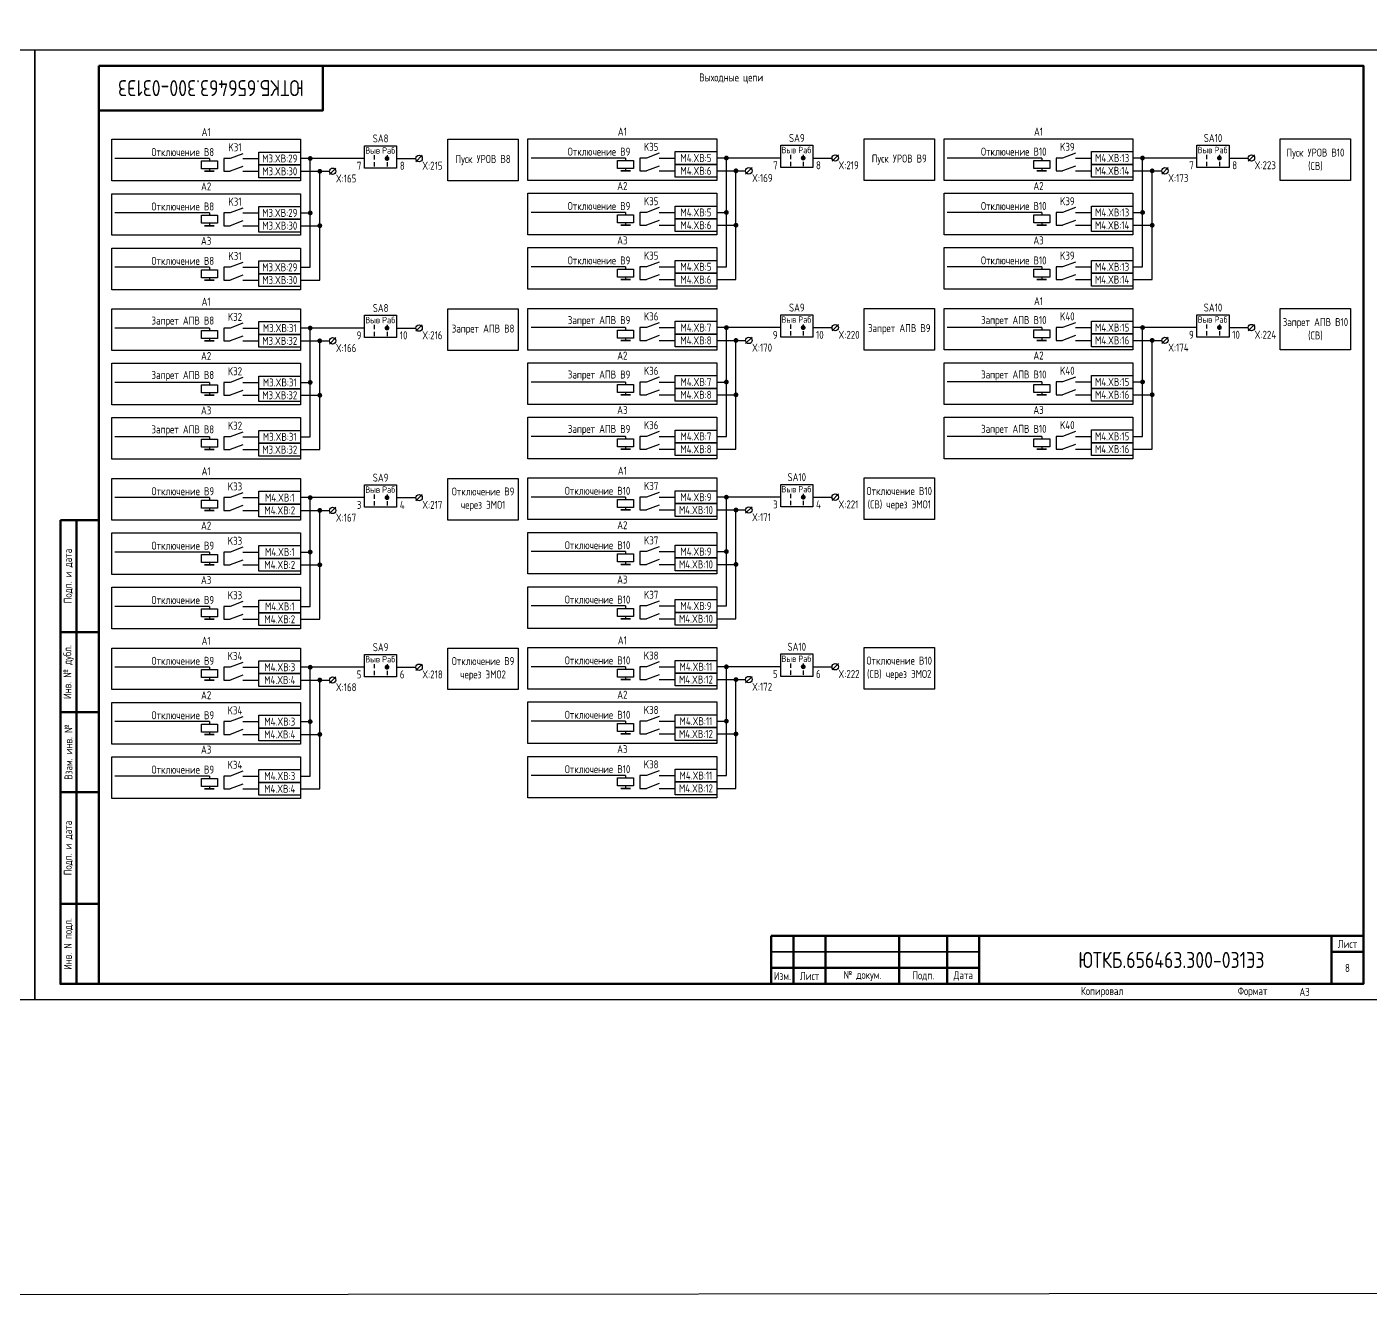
# Model space of a CAD drawing. Header units: millimetres. Extents: x -1043 to 5194, y -96 to 1568.
# Drawn here: x 2937.5 to 3357.1, y -96 to 304.1 of the extents above; entities that cross this region are included whole.
import ezdxf

# ---------------------------------------------------------------- set-up
doc = ezdxf.new("R2010")
doc.units = ezdxf.units.MM
doc.styles.add('Gost_type_A', font='GOST_A.TTF')

# ---------------------------------------------------------------- blocks, each defined once
blk = doc.blocks.new('Формат_А3')
blk.add_lwpolyline([(-420, 297), (0, 297), (0, 0), (-420, 0)], close=True)
at = {"lineweight": 50}
blk.add_lwpolyline([(-400, 292), (-5, 292), (-5, 5), (-400, 5)], close=True, dxfattribs=at)
blk = doc.blocks.new('Штамп угловой верхний')
at = {"lineweight": 50}
blk.add_lwpolyline([(0, 0), (70, 0), (70, -14), (0, -14)], close=True, dxfattribs=at)
blk = doc.blocks.new('Штамп левый нижний')
at = {"lineweight": 50}
for points in [[(-12, 145), (-7, 145), (-7, 110), (-12, 110)], [(-7, 145), (0, 145), (0, 110), (-7, 110)], [(-12, 110), (-7, 110), (-7, 85), (-12, 85)], [(-7, 110), (0, 110), (0, 85), (-7, 85)], [(-12, 85), (-7, 85), (-7, 60), (-12, 60)], [(-7, 85), (0, 85), (0, 60), (-7, 60)], [(-12, 60), (-7, 60), (-7, 25), (-12, 25)], [(-7, 60), (0, 60), (0, 25), (-7, 25)], [(-12, 25), (-7, 25), (-7, 0), (-12, 0)], [(-7, 25), (0, 25), (0, 0), (-7, 0)]]:
    blk.add_lwpolyline(points, close=True, dxfattribs=at)
at = {"char_height": 2.5, "attachment_point": 5, "rotation": 90, "style": 'Gost_type_A'}
for s, insert, width in [('Подп. и дата', (-9.5, 127.5), 35), ('Инв. № дубл.', (-9.5, 97.5), 25), ('Взам. инв. №', (-9.5, 72.5), 25), ('Подп. и дата', (-9.5, 42.5), 35), ('Инв. N подл.', (-9.5, 12.5), 25)]:
    blk.add_mtext(s, dxfattribs=dict(at, insert=insert, width=width))
blk = doc.blocks.new('Штамп малый нижний')
at = {"lineweight": 50}
for points in [[(-185, 15), (-178, 15), (-178, 5), (-185, 5)], [(-178, 15), (-168, 15), (-168, 5), (-178, 5)], [(-168, 15), (-145, 15), (-145, 5), (-168, 5)], [(-145, 15), (-130, 15), (-130, 5), (-145, 5)], [(-130, 15), (-120, 15), (-120, 5), (-130, 5)], [(-120, 15), (-10, 15), (-10, 0), (-120, 0)], [(-10, 15), (0, 15), (0, 10), (-10, 10)], [(-10, 10), (0, 10), (0, 0), (-10, 0)], [(-185, 5), (-178, 5), (-178, 0), (-185, 0)], [(-178, 5), (-168, 5), (-168, 0), (-178, 0)], [(-168, 5), (-145, 5), (-145, 0), (-168, 0)], [(-145, 5), (-130, 5), (-130, 0), (-145, 0)], [(-130, 5), (-120, 5), (-120, 0), (-130, 0)]]:
    blk.add_lwpolyline(points, close=True, dxfattribs=at)
for points in [[(-185, 15), (-178, 15), (-178, 10), (-185, 10)], [(-178, 15), (-168, 15), (-168, 10), (-178, 10)], [(-168, 15), (-145, 15), (-145, 10), (-168, 10)], [(-145, 15), (-130, 15), (-130, 10), (-145, 10)], [(-130, 15), (-120, 15), (-120, 10), (-130, 10)], [(-185, 10), (-178, 10), (-178, 5), (-185, 5)], [(-178, 10), (-168, 10), (-168, 5), (-178, 5)], [(-168, 10), (-145, 10), (-145, 5), (-168, 5)], [(-145, 10), (-130, 10), (-130, 5), (-145, 5)], [(-130, 10), (-120, 10), (-120, 5), (-130, 5)]]:
    blk.add_lwpolyline(points, close=True)
at = {"char_height": 2.5, "style": 'Gost_type_A'}
for s, insert, width, attachment_point in [('Лист', (-5, 12.5), 10, 5), ('Изм.', (-181.5, 2.5), 7, 5), ('Лист', (-173, 2.5), 10, 5), ('№ докум.', (-156.5, 2.5), 23, 5), ('Подп.', (-137.5, 2.5), 15, 5), ('Дата', (-125, 2.5), 10, 5), ('Копировал', (-75, -2.53), 13.1202, 6), ('Формат', (-30, -2.53), 13.1202, 6)]:
    blk.add_mtext(s, dxfattribs=dict(at, insert=insert, width=width, attachment_point=attachment_point))
blk = doc.blocks.new('POINT')
at = {"const_width": 0.75}
blk.add_lwpolyline([(-0.375, 0, 1), (0.375, 0, 1)], format="xyb", close=True, dxfattribs=at)
blk = doc.blocks.new('Переключатель_положение')
for p, q in [((2, 1), (2, -0.34)), ((2, -1.14), (2, -2.49))]:
    blk.add_line(p, q)

msp = doc.modelspace()

# ---------------------------------------------------------------- linework, layer by layer
at = {"ltscale": 4.32}
for p, q in [((3005, 264.5), (3001, 263)), ((3135, 264.64), (3131, 263.14)), ((3265, 264.64), (3261, 263.14)), ((3005, 260.5), (3001, 259)), ((3135, 260.64), (3131, 259.14)), ((3265, 260.64), (3261, 259.14)), ((3135, 247.64), (3131, 246.14)), ((3265, 247.64), (3261, 246.14)), ((3005, 247.5), (3001, 246)), ((3005, 243.5), (3001, 242)), ((3135, 243.64), (3131, 242.14)), ((3265, 243.64), (3261, 242.14)), ((3005, 230.5), (3001, 229)), ((3135, 230.64), (3131, 229.14)), ((3135, 226.64), (3131, 225.14)), ((3265, 230.64), (3261, 229.14)), ((3265, 226.64), (3261, 225.14)), ((3005, 226.5), (3001, 225)), ((3005, 211.5), (3001, 210)), ((3135, 211.64), (3131, 210.14)), ((3265, 211.66), (3261, 210.16)), ((3005, 207.5), (3001, 206)), ((3135, 207.64), (3131, 206.14)), ((3265, 207.66), (3261, 206.16)), ((3005, 194.5), (3001, 193)), ((3135, 194.64), (3131, 193.14)), ((3265, 194.66), (3261, 193.16)), ((3005, 190.5), (3001, 189)), ((3135, 190.64), (3131, 189.14)), ((3265, 190.66), (3261, 189.16)), ((3005, 177.5), (3001, 176)), ((3135, 177.64), (3131, 176.14)), ((3265, 177.66), (3261, 176.16)), ((3005, 173.5), (3001, 172)), ((3135, 173.64), (3131, 172.14)), ((3265, 173.66), (3261, 172.16)), ((3005, 158.5), (3001, 157)), ((3135, 158.64), (3131, 157.14)), ((3005, 154.5), (3001, 153)), ((3135, 154.64), (3131, 153.14)), ((3005, 141.5), (3001, 140)), ((3135, 141.64), (3131, 140.14)), ((3005, 137.5), (3001, 136)), ((3135, 137.64), (3131, 136.14)), ((3005, 124.5), (3001, 123)), ((3135, 124.64), (3131, 123.14)), ((3005, 120.5), (3001, 119)), ((3135, 120.64), (3131, 119.14)), ((3005, 105.5), (3001, 104)), ((3135, 105.64), (3131, 104.14)), ((3005, 101.5), (3001, 100)), ((3135, 101.64), (3131, 100.14)), ((3005, 88.5), (3001, 87)), ((3135, 88.64), (3131, 87.14)), ((3005, 84.5), (3001, 83)), ((3135, 84.64), (3131, 83.14)), ((3005, 71.5), (3001, 70)), ((3135, 71.64), (3131, 70.14)), ((3005, 67.5), (3001, 66)), ((3135, 67.64), (3131, 66.14))]:
    msp.add_line(p, q, dxfattribs=at)
for p, q in [((2994.5, 263), (2965, 263)), ((2994.5, 263), (2994.5, 262.25)), ((3043, 263), (3023, 263)), ((3026, 229), (3026, 263)), ((3061.01, 264), (3059.01, 262)), ((3124.5, 263.14), (3095, 263.14)), ((3124.5, 263.14), (3124.5, 262.39)), ((3173, 263.14), (3153, 263.14)), ((3156, 229.14), (3156, 263.14)), ((3191.01, 264.14), (3189.01, 262.14)), ((3254.5, 263.14), (3225, 263.14)), ((3254.5, 263.14), (3254.5, 262.39)), ((3303, 263.14), (3283, 263.14)), ((3286, 229.14), (3286, 263.14)), ((3321, 264.14), (3319, 262.14)), ((2994.5, 259.75), (2994.5, 259)), ((3023, 259), (3032, 259)), ((3029, 225), (3029, 259)), ((3034.01, 260), (3032.01, 258)), ((3124.5, 259.89), (3124.5, 259.14)), ((3153, 259.14), (3162, 259.14)), ((3159, 225.14), (3159, 259.14)), ((3164.01, 260.14), (3162.01, 258.14)), ((3254.5, 259.89), (3254.5, 259.14)), ((3283, 259.14), (3292, 259.14)), ((3289, 225.14), (3289, 259.14)), ((3294, 260.14), (3292, 258.14)), ((2994.5, 246), (2965, 246)), ((2994.5, 246), (2994.5, 245.25)), ((3023, 246), (3026, 246)), ((3124.5, 246.14), (3095, 246.14)), ((3124.5, 246.14), (3124.5, 245.39)), ((3153, 246.14), (3156, 246.14)), ((3254.5, 246.14), (3225, 246.14)), ((3254.5, 246.14), (3254.5, 245.39)), ((3283, 246.14), (3286, 246.14)), ((2994.5, 242.75), (2994.5, 242)), ((3023, 242), (3029, 242)), ((3124.5, 242.89), (3124.5, 242.14)), ((3153, 242.14), (3159, 242.14)), ((3254.5, 242.89), (3254.5, 242.14)), ((3283, 242.14), (3289, 242.14)), ((2994.5, 229), (2965, 229)), ((2994.5, 229), (2994.5, 228.25)), ((3023, 229), (3026, 229)), ((3124.5, 229.14), (3095, 229.14)), ((3124.5, 229.14), (3124.5, 228.39)), ((3153, 229.14), (3156, 229.14)), ((3254.5, 229.14), (3225, 229.14)), ((3254.5, 229.14), (3254.5, 228.39)), ((3283, 229.14), (3286, 229.14)), ((2994.5, 225.75), (2994.5, 225)), ((3023, 225), (3029, 225)), ((3124.5, 225.89), (3124.5, 225.14)), ((3153, 225.14), (3159, 225.14)), ((3254.5, 225.89), (3254.5, 225.14)), ((3283, 225.14), (3289, 225.14)), ((2994.5, 210), (2965, 210)), ((2994.5, 210), (2994.5, 209.25)), ((3043, 210), (3023, 210)), ((3026, 176), (3026, 210)), ((3061.01, 211), (3059.01, 209)), ((3124.5, 210.14), (3095, 210.14)), ((3124.5, 210.14), (3124.5, 209.39)), ((3173, 210.14), (3153, 210.14)), ((3156, 176.14), (3156, 210.14)), ((3191.01, 211.14), (3189.01, 209.14)), ((3254.5, 210.16), (3225, 210.16)), ((3254.5, 210.16), (3254.5, 209.41)), ((3303, 210.16), (3283, 210.16)), ((3286, 176.16), (3286, 210.16)), ((3321, 211.16), (3319, 209.16)), ((2994.5, 206.75), (2994.5, 206)), ((3023, 206), (3032, 206)), ((3029, 172), (3029, 206)), ((3034.01, 207), (3032.01, 205)), ((3124.5, 206.89), (3124.5, 206.14)), ((3153, 206.14), (3162, 206.14)), ((3159, 172.14), (3159, 206.14)), ((3164.01, 207.14), (3162.01, 205.14)), ((3254.5, 206.91), (3254.5, 206.16)), ((3283, 206.16), (3292, 206.16)), ((3289, 172.16), (3289, 206.16)), ((3294, 207.16), (3292, 205.16)), ((3124.5, 193.14), (3095, 193.14)), ((3124.5, 193.14), (3124.5, 192.39)), ((3153, 193.14), (3156, 193.14)), ((3254.5, 193.16), (3225, 193.16)), ((3254.5, 193.16), (3254.5, 192.41)), ((3283, 193.16), (3286, 193.16)), ((2994.5, 193), (2965, 193)), ((2994.5, 193), (2994.5, 192.25)), ((2994.5, 189.75), (2994.5, 189)), ((3023, 193), (3026, 193)), ((3023, 189), (3029, 189)), ((3124.5, 189.89), (3124.5, 189.14)), ((3153, 189.14), (3159, 189.14)), ((3254.5, 189.91), (3254.5, 189.16)), ((3283, 189.16), (3289, 189.16)), ((2994.5, 176), (2965, 176)), ((2994.5, 176), (2994.5, 175.25)), ((2994.5, 172.75), (2994.5, 172)), ((3023, 176), (3026, 176)), ((3124.5, 176.14), (3095, 176.14)), ((3124.5, 176.14), (3124.5, 175.39)), ((3124.5, 172.89), (3124.5, 172.14)), ((3153, 176.14), (3156, 176.14)), ((3153, 172.14), (3159, 172.14)), ((3254.5, 176.16), (3225, 176.16)), ((3254.5, 176.16), (3254.5, 175.41)), ((3254.5, 172.91), (3254.5, 172.16)), ((3283, 176.16), (3286, 176.16)), ((3283, 172.16), (3289, 172.16)), ((3023, 172), (3029, 172)), ((2994.5, 157), (2965, 157)), ((2994.5, 157), (2994.5, 156.25)), ((3043, 157), (3023, 157)), ((3026, 123), (3026, 157)), ((3061.01, 158), (3059.01, 156)), ((3124.5, 157.14), (3095, 157.14)), ((3124.5, 157.14), (3124.5, 156.39)), ((3173, 157.14), (3153, 157.14)), ((3156, 123.14), (3156, 157.14)), ((3191.01, 158.14), (3189.01, 156.14)), ((2994.5, 153.75), (2994.5, 153)), ((3023, 153), (3032, 153)), ((3029, 119), (3029, 153)), ((3034.01, 154), (3032.01, 152)), ((3124.5, 153.89), (3124.5, 153.14)), ((3153, 153.14), (3162, 153.14)), ((3159, 119.14), (3159, 153.14)), ((3164.01, 154.14), (3162.01, 152.14)), ((2994.5, 140), (2965, 140)), ((2994.5, 140), (2994.5, 139.25)), ((3023, 140), (3026, 140)), ((3124.5, 140.14), (3095, 140.14)), ((3124.5, 140.14), (3124.5, 139.39)), ((3153, 140.14), (3156, 140.14)), ((2994.5, 136.75), (2994.5, 136)), ((3023, 136), (3029, 136)), ((3124.5, 136.89), (3124.5, 136.14)), ((3153, 136.14), (3159, 136.14)), ((2994.5, 123), (2965, 123)), ((2994.5, 123), (2994.5, 122.25)), ((3023, 123), (3026, 123)), ((3124.5, 123.14), (3095, 123.14)), ((3124.5, 123.14), (3124.5, 122.39)), ((3153, 123.14), (3156, 123.14)), ((2994.5, 119.75), (2994.5, 119)), ((3023, 119), (3029, 119)), ((3124.5, 119.89), (3124.5, 119.14)), ((3153, 119.14), (3159, 119.14)), ((3061.01, 105), (3059.01, 103)), ((3191.01, 105.14), (3189.01, 103.14)), ((2994.5, 104), (2965, 104)), ((2994.5, 104), (2994.5, 103.25)), ((2994.5, 100.75), (2994.5, 100)), ((3043, 104), (3023, 104)), ((3026, 70), (3026, 104)), ((3034.01, 101), (3032.01, 99)), ((3124.5, 104.14), (3095, 104.14)), ((3124.5, 104.14), (3124.5, 103.39)), ((3124.5, 100.89), (3124.5, 100.14)), ((3173, 104.14), (3153, 104.14)), ((3156, 70.14), (3156, 104.14)), ((3164.01, 101.14), (3162.01, 99.14)), ((3023, 100), (3032, 100)), ((3029, 66), (3029, 100)), ((3153, 100.14), (3162, 100.14)), ((3159, 66.14), (3159, 100.14)), ((2994.5, 87), (2965, 87)), ((2994.5, 87), (2994.5, 86.25)), ((3023, 87), (3026, 87)), ((3124.5, 87.14), (3095, 87.14)), ((3124.5, 87.14), (3124.5, 86.39)), ((3153, 87.14), (3156, 87.14)), ((2994.5, 83.75), (2994.5, 83)), ((3023, 83), (3029, 83)), ((3124.5, 83.89), (3124.5, 83.14)), ((3153, 83.14), (3159, 83.14)), ((2994.5, 70), (2965, 70)), ((2994.5, 70), (2994.5, 69.25)), ((3023, 70), (3026, 70)), ((3124.5, 70.14), (3095, 70.14)), ((3124.5, 70.14), (3124.5, 69.39)), ((3153, 70.14), (3156, 70.14)), ((2994.5, 66.75), (2994.5, 66)), ((3023, 66), (3029, 66)), ((3124.5, 66.89), (3124.5, 66.14)), ((3153, 66.14), (3159, 66.14))]:
    msp.add_line(p, q)
at = {"ltscale": 1.08}
for p, q in [((3001, 263), (2999, 263)), ((2999, 263), (2999, 259)), ((3005, 263), (3010, 263)), ((3131, 263.14), (3129, 263.14)), ((3129, 263.14), (3129, 259.14)), ((3135, 263.14), (3140, 263.14)), ((3261, 263.14), (3259, 263.14)), ((3259, 263.14), (3259, 259.14)), ((3265, 263.14), (3270, 263.14)), ((2999, 259), (3001, 259)), ((3005, 259), (3010, 259)), ((3129, 259.14), (3131, 259.14)), ((3135, 259.14), (3140, 259.14)), ((3259, 259.14), (3261, 259.14)), ((3265, 259.14), (3270, 259.14)), ((3001, 246), (2999, 246)), ((2999, 246), (2999, 242)), ((3005, 246), (3010, 246)), ((3131, 246.14), (3129, 246.14)), ((3129, 246.14), (3129, 242.14)), ((3135, 246.14), (3140, 246.14)), ((3261, 246.14), (3259, 246.14)), ((3259, 246.14), (3259, 242.14)), ((3265, 246.14), (3270, 246.14)), ((2999, 242), (3001, 242)), ((3005, 242), (3010, 242)), ((3129, 242.14), (3131, 242.14)), ((3135, 242.14), (3140, 242.14)), ((3259, 242.14), (3261, 242.14)), ((3265, 242.14), (3270, 242.14)), ((3001, 229), (2999, 229)), ((2999, 229), (2999, 225)), ((3005, 229), (3010, 229)), ((3131, 229.14), (3129, 229.14)), ((3129, 229.14), (3129, 225.14)), ((3135, 229.14), (3140, 229.14)), ((3261, 229.14), (3259, 229.14)), ((3259, 229.14), (3259, 225.14)), ((3265, 229.14), (3270, 229.14)), ((2999, 225), (3001, 225)), ((3005, 225), (3010, 225)), ((3129, 225.14), (3131, 225.14)), ((3135, 225.14), (3140, 225.14)), ((3259, 225.14), (3261, 225.14)), ((3265, 225.14), (3270, 225.14)), ((3001, 210), (2999, 210)), ((2999, 210), (2999, 206)), ((3005, 210), (3010, 210)), ((3131, 210.14), (3129, 210.14)), ((3129, 210.14), (3129, 206.14)), ((3135, 210.14), (3140, 210.14)), ((3261, 210.16), (3259, 210.16)), ((3259, 210.16), (3259, 206.16)), ((3265, 210.16), (3270, 210.16)), ((2999, 206), (3001, 206)), ((3005, 206), (3010, 206)), ((3129, 206.14), (3131, 206.14)), ((3135, 206.14), (3140, 206.14)), ((3259, 206.16), (3261, 206.16)), ((3265, 206.16), (3270, 206.16)), ((3131, 193.14), (3129, 193.14)), ((3129, 193.14), (3129, 189.14)), ((3135, 193.14), (3140, 193.14)), ((3261, 193.16), (3259, 193.16)), ((3259, 193.16), (3259, 189.16)), ((3265, 193.16), (3270, 193.16)), ((3001, 193), (2999, 193)), ((2999, 193), (2999, 189)), ((2999, 189), (3001, 189)), ((3005, 193), (3010, 193)), ((3005, 189), (3010, 189)), ((3129, 189.14), (3131, 189.14)), ((3135, 189.14), (3140, 189.14)), ((3259, 189.16), (3261, 189.16)), ((3265, 189.16), (3270, 189.16)), ((3001, 176), (2999, 176)), ((2999, 176), (2999, 172)), ((3005, 176), (3010, 176)), ((3131, 176.14), (3129, 176.14)), ((3129, 176.14), (3129, 172.14)), ((3129, 172.14), (3131, 172.14)), ((3135, 176.14), (3140, 176.14)), ((3135, 172.14), (3140, 172.14)), ((3261, 176.16), (3259, 176.16)), ((3259, 176.16), (3259, 172.16)), ((3259, 172.16), (3261, 172.16)), ((3265, 176.16), (3270, 176.16)), ((3265, 172.16), (3270, 172.16)), ((2999, 172), (3001, 172)), ((3005, 172), (3010, 172)), ((3001, 157), (2999, 157)), ((2999, 157), (2999, 153)), ((3005, 157), (3010, 157)), ((3131, 157.14), (3129, 157.14)), ((3129, 157.14), (3129, 153.14)), ((3135, 157.14), (3140, 157.14)), ((2999, 153), (3001, 153)), ((3005, 153), (3010, 153)), ((3129, 153.14), (3131, 153.14)), ((3135, 153.14), (3140, 153.14)), ((3001, 140), (2999, 140)), ((2999, 140), (2999, 136)), ((3005, 140), (3010, 140)), ((3131, 140.14), (3129, 140.14)), ((3129, 140.14), (3129, 136.14)), ((3135, 140.14), (3140, 140.14)), ((2999, 136), (3001, 136)), ((3005, 136), (3010, 136)), ((3129, 136.14), (3131, 136.14)), ((3135, 136.14), (3140, 136.14)), ((3001, 123), (2999, 123)), ((2999, 123), (2999, 119)), ((3005, 123), (3010, 123)), ((3131, 123.14), (3129, 123.14)), ((3129, 123.14), (3129, 119.14)), ((3135, 123.14), (3140, 123.14)), ((2999, 119), (3001, 119)), ((3005, 119), (3010, 119)), ((3129, 119.14), (3131, 119.14)), ((3135, 119.14), (3140, 119.14)), ((3001, 104), (2999, 104)), ((2999, 104), (2999, 100)), ((3005, 104), (3010, 104)), ((3131, 104.14), (3129, 104.14)), ((3129, 104.14), (3129, 100.14)), ((3135, 104.14), (3140, 104.14)), ((2999, 100), (3001, 100)), ((3005, 100), (3010, 100)), ((3129, 100.14), (3131, 100.14)), ((3135, 100.14), (3140, 100.14)), ((3001, 87), (2999, 87)), ((2999, 87), (2999, 83)), ((3005, 87), (3010, 87)), ((3131, 87.14), (3129, 87.14)), ((3129, 87.14), (3129, 83.14)), ((3135, 87.14), (3140, 87.14)), ((2999, 83), (3001, 83)), ((3005, 83), (3010, 83)), ((3129, 83.14), (3131, 83.14)), ((3135, 83.14), (3140, 83.14)), ((3001, 70), (2999, 70)), ((2999, 70), (2999, 66)), ((3005, 70), (3010, 70)), ((3131, 70.14), (3129, 70.14)), ((3129, 70.14), (3129, 66.14)), ((3135, 70.14), (3140, 70.14)), ((2999, 66), (3001, 66)), ((3005, 66), (3010, 66)), ((3129, 66.14), (3131, 66.14)), ((3135, 66.14), (3140, 66.14))]:
    msp.add_line(p, q, dxfattribs=at)
at = {"ltscale": 4}
for p, q in [((3053, 263), (3059.01, 263)), ((3183, 263.14), (3189.01, 263.14)), ((3313, 263.14), (3319, 263.14)), ((3053, 210), (3059.01, 210)), ((3183, 210.14), (3189.01, 210.14)), ((3313, 210.16), (3319, 210.16)), ((3053, 157), (3059.01, 157)), ((3183, 157.14), (3189.01, 157.14)), ((3053, 104), (3059.01, 104)), ((3183, 104.14), (3189.01, 104.14))]:
    msp.add_line(p, q, dxfattribs=at)
for points in [[(-1042.57, 612), (5193.89, 618), (5193.89, -90), (-1042.57, -96)], [(2964, 269), (3023, 269), (3023, 256), (2964, 256)], [(3069, 269), (3091, 269), (3091, 256), (3069, 256)], [(3094, 269.14), (3153, 269.14), (3153, 256.14), (3094, 256.14)], [(3199, 269.14), (3221, 269.14), (3221, 256.14), (3199, 256.14)], [(3224, 269.14), (3283, 269.14), (3283, 256.14), (3224, 256.14)], [(3329, 269.14), (3351, 269.14), (3351, 256.14), (3329, 256.14)], [(3010, 265), (3023, 265), (3023, 261), (3010, 261)], [(3043, 267), (3053, 267), (3053, 260), (3043, 260)], [(3140, 265.14), (3153, 265.14), (3153, 261.14), (3140, 261.14)], [(3173, 267.14), (3183, 267.14), (3183, 260.14), (3173, 260.14)], [(3270, 265.14), (3283, 265.14), (3283, 261.14), (3270, 261.14)], [(3303, 267.14), (3313, 267.14), (3313, 260.14), (3303, 260.14)], [(2997, 262.25), (2997, 259.75), (2992, 259.75), (2992, 262.25)], [(3010, 261), (3023, 261), (3023, 257), (3010, 257)], [(3127, 262.39), (3127, 259.89), (3122, 259.89), (3122, 262.39)], [(3140, 261.14), (3153, 261.14), (3153, 257.14), (3140, 257.14)], [(3257, 262.39), (3257, 259.89), (3252, 259.89), (3252, 262.39)], [(3270, 261.14), (3283, 261.14), (3283, 257.14), (3270, 257.14)], [(2996, 259), (2993, 259)], [(3126, 259.14), (3123, 259.14)], [(3256, 259.14), (3253, 259.14)], [(2964, 252), (3023, 252), (3023, 239), (2964, 239)], [(3094, 252.14), (3153, 252.14), (3153, 239.14), (3094, 239.14)], [(3224, 252.14), (3283, 252.14), (3283, 239.14), (3224, 239.14)], [(3010, 248), (3023, 248), (3023, 244), (3010, 244)], [(3140, 248.14), (3153, 248.14), (3153, 244.14), (3140, 244.14)], [(3270, 248.14), (3283, 248.14), (3283, 244.14), (3270, 244.14)], [(2997, 245.25), (2997, 242.75), (2992, 242.75), (2992, 245.25)], [(3010, 244), (3023, 244), (3023, 240), (3010, 240)], [(3127, 245.39), (3127, 242.89), (3122, 242.89), (3122, 245.39)], [(3140, 244.14), (3153, 244.14), (3153, 240.14), (3140, 240.14)], [(3257, 245.39), (3257, 242.89), (3252, 242.89), (3252, 245.39)], [(3270, 244.14), (3283, 244.14), (3283, 240.14), (3270, 240.14)], [(2996, 242), (2993, 242)], [(3126, 242.14), (3123, 242.14)], [(3256, 242.14), (3253, 242.14)], [(2964, 235), (3023, 235), (3023, 222), (2964, 222)], [(3094, 235.14), (3153, 235.14), (3153, 222.14), (3094, 222.14)], [(3224, 235.14), (3283, 235.14), (3283, 222.14), (3224, 222.14)], [(3010, 231), (3023, 231), (3023, 227), (3010, 227)], [(3140, 231.14), (3153, 231.14), (3153, 227.14), (3140, 227.14)], [(3270, 231.14), (3283, 231.14), (3283, 227.14), (3270, 227.14)], [(2997, 228.25), (2997, 225.75), (2992, 225.75), (2992, 228.25)], [(3010, 227), (3023, 227), (3023, 223), (3010, 223)], [(3127, 228.39), (3127, 225.89), (3122, 225.89), (3122, 228.39)], [(3140, 227.14), (3153, 227.14), (3153, 223.14), (3140, 223.14)], [(3257, 228.39), (3257, 225.89), (3252, 225.89), (3252, 228.39)], [(3270, 227.14), (3283, 227.14), (3283, 223.14), (3270, 223.14)], [(2996, 225), (2993, 225)], [(3126, 225.14), (3123, 225.14)], [(3256, 225.14), (3253, 225.14)], [(2964, 216), (3023, 216), (3023, 203), (2964, 203)], [(3043, 214), (3053, 214), (3053, 207), (3043, 207)], [(3069, 216), (3091, 216), (3091, 203), (3069, 203)], [(3094, 216.14), (3153, 216.14), (3153, 203.14), (3094, 203.14)], [(3173, 214.14), (3183, 214.14), (3183, 207.14), (3173, 207.14)], [(3199, 216.14), (3221, 216.14), (3221, 203.14), (3199, 203.14)], [(3224, 216.16), (3283, 216.16), (3283, 203.16), (3224, 203.16)], [(3303, 214.16), (3313, 214.16), (3313, 207.16), (3303, 207.16)], [(3329, 216.16), (3351, 216.16), (3351, 203.16), (3329, 203.16)], [(3010, 212), (3023, 212), (3023, 208), (3010, 208)], [(3140, 212.14), (3153, 212.14), (3153, 208.14), (3140, 208.14)], [(3270, 212.16), (3283, 212.16), (3283, 208.16), (3270, 208.16)], [(2997, 209.25), (2997, 206.75), (2992, 206.75), (2992, 209.25)], [(2996, 206), (2993, 206)], [(3010, 208), (3023, 208), (3023, 204), (3010, 204)], [(3127, 209.39), (3127, 206.89), (3122, 206.89), (3122, 209.39)], [(3126, 206.14), (3123, 206.14)], [(3140, 208.14), (3153, 208.14), (3153, 204.14), (3140, 204.14)], [(3257, 209.41), (3257, 206.91), (3252, 206.91), (3252, 209.41)], [(3256, 206.16), (3253, 206.16)], [(3270, 208.16), (3283, 208.16), (3283, 204.16), (3270, 204.16)], [(2964, 199), (3023, 199), (3023, 186), (2964, 186)], [(3094, 199.14), (3153, 199.14), (3153, 186.14), (3094, 186.14)], [(3224, 199.16), (3283, 199.16), (3283, 186.16), (3224, 186.16)], [(3010, 195), (3023, 195), (3023, 191), (3010, 191)], [(3140, 195.14), (3153, 195.14), (3153, 191.14), (3140, 191.14)], [(3270, 195.16), (3283, 195.16), (3283, 191.16), (3270, 191.16)], [(2997, 192.25), (2997, 189.75), (2992, 189.75), (2992, 192.25)], [(2996, 189), (2993, 189)], [(3010, 191), (3023, 191), (3023, 187), (3010, 187)], [(3127, 192.39), (3127, 189.89), (3122, 189.89), (3122, 192.39)], [(3126, 189.14), (3123, 189.14)], [(3140, 191.14), (3153, 191.14), (3153, 187.14), (3140, 187.14)], [(3257, 192.41), (3257, 189.91), (3252, 189.91), (3252, 192.41)], [(3256, 189.16), (3253, 189.16)], [(3270, 191.16), (3283, 191.16), (3283, 187.16), (3270, 187.16)], [(2964, 182), (3023, 182), (3023, 169), (2964, 169)], [(3094, 182.14), (3153, 182.14), (3153, 169.14), (3094, 169.14)], [(3224, 182.16), (3283, 182.16), (3283, 169.16), (3224, 169.16)], [(3010, 178), (3023, 178), (3023, 174), (3010, 174)], [(3140, 178.14), (3153, 178.14), (3153, 174.14), (3140, 174.14)], [(3270, 178.16), (3283, 178.16), (3283, 174.16), (3270, 174.16)], [(2997, 175.25), (2997, 172.75), (2992, 172.75), (2992, 175.25)], [(3010, 174), (3023, 174), (3023, 170), (3010, 170)], [(3127, 175.39), (3127, 172.89), (3122, 172.89), (3122, 175.39)], [(3126, 172.14), (3123, 172.14)], [(3140, 174.14), (3153, 174.14), (3153, 170.14), (3140, 170.14)], [(3257, 175.41), (3257, 172.91), (3252, 172.91), (3252, 175.41)], [(3256, 172.16), (3253, 172.16)], [(3270, 174.16), (3283, 174.16), (3283, 170.16), (3270, 170.16)], [(2996, 172), (2993, 172)], [(2964, 163), (3023, 163), (3023, 150), (2964, 150)], [(3043, 161), (3053, 161), (3053, 154), (3043, 154)], [(3069, 163), (3091, 163), (3091, 150), (3069, 150)], [(3094, 163.14), (3153, 163.14), (3153, 150.14), (3094, 150.14)], [(3173, 161.14), (3183, 161.14), (3183, 154.14), (3173, 154.14)], [(3199, 163.14), (3221, 163.14), (3221, 150.14), (3199, 150.14)], [(2997, 156.25), (2997, 153.75), (2992, 153.75), (2992, 156.25)], [(3010, 159), (3023, 159), (3023, 155), (3010, 155)], [(3127, 156.39), (3127, 153.89), (3122, 153.89), (3122, 156.39)], [(3140, 159.14), (3153, 159.14), (3153, 155.14), (3140, 155.14)], [(2996, 153), (2993, 153)], [(3010, 155), (3023, 155), (3023, 151), (3010, 151)], [(3126, 153.14), (3123, 153.14)], [(3140, 155.14), (3153, 155.14), (3153, 151.14), (3140, 151.14)], [(2964, 146), (3023, 146), (3023, 133), (2964, 133)], [(3094, 146.14), (3153, 146.14), (3153, 133.14), (3094, 133.14)], [(2997, 139.25), (2997, 136.75), (2992, 136.75), (2992, 139.25)], [(3010, 142), (3023, 142), (3023, 138), (3010, 138)], [(3127, 139.39), (3127, 136.89), (3122, 136.89), (3122, 139.39)], [(3140, 142.14), (3153, 142.14), (3153, 138.14), (3140, 138.14)], [(2996, 136), (2993, 136)], [(3010, 138), (3023, 138), (3023, 134), (3010, 134)], [(3126, 136.14), (3123, 136.14)], [(3140, 138.14), (3153, 138.14), (3153, 134.14), (3140, 134.14)], [(2964, 129), (3023, 129), (3023, 116), (2964, 116)], [(3094, 129.14), (3153, 129.14), (3153, 116.14), (3094, 116.14)], [(2997, 122.25), (2997, 119.75), (2992, 119.75), (2992, 122.25)], [(3010, 125), (3023, 125), (3023, 121), (3010, 121)], [(3127, 122.39), (3127, 119.89), (3122, 119.89), (3122, 122.39)], [(3140, 125.14), (3153, 125.14), (3153, 121.14), (3140, 121.14)], [(2996, 119), (2993, 119)], [(3010, 121), (3023, 121), (3023, 117), (3010, 117)], [(3126, 119.14), (3123, 119.14)], [(3140, 121.14), (3153, 121.14), (3153, 117.14), (3140, 117.14)], [(2964, 110), (3023, 110), (3023, 97), (2964, 97)], [(3069, 110), (3091, 110), (3091, 97), (3069, 97)], [(3094, 110.14), (3153, 110.14), (3153, 97.14), (3094, 97.14)], [(3199, 110.14), (3221, 110.14), (3221, 97.14), (3199, 97.14)], [(3010, 106), (3023, 106), (3023, 102), (3010, 102)], [(3043, 108), (3053, 108), (3053, 101), (3043, 101)], [(3140, 106.14), (3153, 106.14), (3153, 102.14), (3140, 102.14)], [(3173, 108.14), (3183, 108.14), (3183, 101.14), (3173, 101.14)], [(2997, 103.25), (2997, 100.75), (2992, 100.75), (2992, 103.25)], [(3010, 102), (3023, 102), (3023, 98), (3010, 98)], [(3127, 103.39), (3127, 100.89), (3122, 100.89), (3122, 103.39)], [(3140, 102.14), (3153, 102.14), (3153, 98.14), (3140, 98.14)], [(2996, 100), (2993, 100)], [(3126, 100.14), (3123, 100.14)], [(2964, 93), (3023, 93), (3023, 80), (2964, 80)], [(3094, 93.14), (3153, 93.14), (3153, 80.14), (3094, 80.14)], [(3010, 89), (3023, 89), (3023, 85), (3010, 85)], [(3140, 89.14), (3153, 89.14), (3153, 85.14), (3140, 85.14)], [(2997, 86.25), (2997, 83.75), (2992, 83.75), (2992, 86.25)], [(3010, 85), (3023, 85), (3023, 81), (3010, 81)], [(3127, 86.39), (3127, 83.89), (3122, 83.89), (3122, 86.39)], [(3140, 85.14), (3153, 85.14), (3153, 81.14), (3140, 81.14)], [(2996, 83), (2993, 83)], [(3126, 83.14), (3123, 83.14)], [(2964, 76), (3023, 76), (3023, 63), (2964, 63)], [(3094, 76.14), (3153, 76.14), (3153, 63.14), (3094, 63.14)], [(3010, 72), (3023, 72), (3023, 68), (3010, 68)], [(3140, 72.14), (3153, 72.14), (3153, 68.14), (3140, 68.14)], [(2997, 69.25), (2997, 66.75), (2992, 66.75), (2992, 69.25)], [(3010, 68), (3023, 68), (3023, 64), (3010, 64)], [(3127, 69.39), (3127, 66.89), (3122, 66.89), (3122, 69.39)], [(3140, 68.14), (3153, 68.14), (3153, 64.14), (3140, 64.14)], [(2996, 66), (2993, 66)], [(3126, 66.14), (3123, 66.14)]]:
    msp.add_lwpolyline(points, close=True)
for centre in [(3060.01, 263), (3163.01, 259.14), (3190.01, 263.14), (3293, 259.14), (3320, 263.14), (3033.01, 259), (3060.01, 210), (3190.01, 210.14), (3320, 210.16), (3033.01, 206), (3163.01, 206.14), (3293, 206.16), (3060.01, 157), (3190.01, 157.14), (3033.01, 153), (3163.01, 153.14), (3060.01, 104), (3190.01, 104.14), (3033.01, 100), (3163.01, 100.14)]:
    msp.add_circle(centre, 1)

# ---------------------------------------------------------------- block references
for name, p in [('Формат_А3', (2940, 0)), ('Формат_А3', (3360, 0)), ('Штамп угловой верхний', (2960, 292)), ('POINT', (3026, 263)), ('Переключатель_положение', (3044, 263)), ('POINT', (3050, 263)), ('Переключатель_положение', (3048, 263)), ('POINT', (3156, 263.14)), ('Переключатель_положение', (3174, 263.14)), ('POINT', (3180, 263.14)), ('Переключатель_положение', (3178, 263.14)), ('POINT', (3286, 263.14)), ('Переключатель_положение', (3304, 263.14)), ('POINT', (3310, 263.14)), ('Переключатель_положение', (3308, 263.14)), ('POINT', (3029, 259)), ('POINT', (3159, 259.14)), ('POINT', (3289, 259.14)), ('POINT', (3026, 246)), ('POINT', (3156, 246.14)), ('POINT', (3286, 246.14)), ('POINT', (3029, 242)), ('POINT', (3159, 242.14)), ('POINT', (3289, 242.14)), ('POINT', (3026, 210)), ('Переключатель_положение', (3044, 210)), ('POINT', (3050, 210)), ('Переключатель_положение', (3048, 210)), ('POINT', (3156, 210.14)), ('Переключатель_положение', (3174, 210.14)), ('POINT', (3180, 210.14)), ('Переключатель_положение', (3178, 210.14)), ('POINT', (3286, 210.16)), ('Переключатель_положение', (3304, 210.16)), ('POINT', (3310, 210.16)), ('Переключатель_положение', (3308, 210.16)), ('POINT', (3029, 206)), ('POINT', (3159, 206.14)), ('POINT', (3289, 206.16)), ('POINT', (3026, 193)), ('POINT', (3156, 193.14)), ('POINT', (3286, 193.16)), ('POINT', (3029, 189)), ('POINT', (3159, 189.14)), ('POINT', (3289, 189.16)), ('POINT', (3026, 157)), ('Переключатель_положение', (3044, 157)), ('POINT', (3050, 157)), ('Переключатель_положение', (3048, 157)), ('POINT', (3156, 157.14)), ('Переключатель_положение', (3174, 157.14)), ('POINT', (3180, 157.14)), ('Переключатель_положение', (3178, 157.14)), ('POINT', (3029, 153)), ('POINT', (3159, 153.14)), ('Штамп левый нижний', (2960, 5)), ('POINT', (3026, 140)), ('POINT', (3156, 140.14)), ('POINT', (3029, 136)), ('POINT', (3159, 136.14)), ('Переключатель_положение', (3044, 104)), ('Переключатель_положение', (3048, 104)), ('Переключатель_положение', (3174, 104.14)), ('Переключатель_положение', (3178, 104.14)), ('POINT', (3026, 104)), ('POINT', (3029, 100)), ('POINT', (3050, 104)), ('POINT', (3156, 104.14)), ('POINT', (3159, 100.14)), ('POINT', (3180, 104.14)), ('POINT', (3026, 87)), ('POINT', (3156, 87.14)), ('POINT', (3029, 83)), ('POINT', (3159, 83.14)), ('Штамп малый нижний', (3355, 5))]:
    msp.add_blockref(name, p)

# ---------------------------------------------------------------- texts
at = {"char_height": 2.5, "line_spacing_factor": 0.9, "style": 'Gost_type_A'}
for s, insert, width, attachment_point in [('Выходные цепи', (3157.5, 288), 395, 5), ('A1', (2993.5, 270), 59, 8), ('A1', (3123.5, 270.14), 59, 8), ('A1', (3253.5, 270.14), 59, 8), ('X:215', (3061.01, 262), 8, 1), ('X:219', (3191.01, 262.14), 8, 1), ('X:223', (3321, 262.14), 8, 1), ('X:165', (3034.01, 258), 8, 1), ('X:169', (3164.01, 258.14), 8, 1), ('X:173', (3294, 258.14), 8, 1), ('A2', (2993.5, 253), 59, 8), ('A2', (3123.5, 253.14), 59, 8), ('A2', (3253.5, 253.14), 59, 8), ('A3', (2993.5, 236), 59, 8), ('A3', (3123.5, 236.14), 59, 8), ('A3', (3253.5, 236.14), 59, 8), ('A1', (2993.5, 217), 59, 8), ('A1', (3253.5, 217.16), 59, 8), ('X:216', (3061.01, 209), 8, 1), ('X:220', (3191.01, 209.14), 8, 1), ('X:224', (3321, 209.16), 8, 1), ('A2', (2993.5, 200), 59, 8), ('X:166', (3034.01, 205), 8, 1), ('A2', (3123.5, 200.14), 59, 8), ('X:170', (3164.01, 205.14), 8, 1), ('A2', (3253.5, 200.16), 59, 8), ('X:174', (3294, 205.16), 8, 1), ('A3', (2993.5, 183), 59, 8), ('A3', (3123.5, 183.14), 59, 8), ('A3', (3253.5, 183.16), 59, 8), ('A1', (2993.5, 164), 59, 8), ('A1', (3123.5, 164.14), 59, 8), ('X:217', (3061.01, 156), 8, 1), ('X:221', (3191.01, 156.14), 8, 1), ('X:167', (3034.01, 152), 8, 1), ('X:171', (3164.01, 152.14), 8, 1), ('A2', (2993.5, 147), 59, 8), ('A2', (3123.5, 147.14), 59, 8), ('A3', (2993.5, 130), 59, 8), ('A3', (3123.5, 130.14), 59, 8), ('A1', (2993.5, 111), 59, 8), ('A1', (3123.5, 111.14), 59, 8), ('X:218', (3061.01, 103), 8, 1), ('X:222', (3191.01, 103.14), 8, 1), ('A2', (2993.5, 94), 59, 8), ('X:168', (3034.01, 99), 8, 1), ('A2', (3123.5, 94.14), 59, 8), ('X:172', (3164.01, 99.14), 8, 1), ('A3', (2993.5, 77), 59, 8), ('A3', (3123.5, 77.14), 59, 8)]:
    msp.add_mtext(s, dxfattribs=dict(at, insert=insert, width=width, attachment_point=attachment_point))
at = {"insert": (2995, 285), "char_height": 5, "width": 70, "attachment_point": 5, "rotation": 180, "style": 'Gost_type_A'}
msp.add_mtext('ЮТКБ.656463.300-031Э3', dxfattribs=at)
at = {"style": 'Gost_type_A'}
for s, insert, char_height, width, attachment_point in [('SA8', (3048, 268), 2.5, 10, 8), ('SA9', (3178, 268.14), 2.5, 10, 8), ('SA10', (3308, 268.14), 2.5, 10, 8), ('Отключение В8', (2996, 265), 2.5, 31.0015, 6), ('K31', (3002.5, 266.5), 2.5, 5, 5), ('Выв', (3045.5, 265.5), 2, 5, 5), ('Раб', (3050.5, 265.5), 2, 5, 5), ('Отключение В9', (3126, 265.14), 2.5, 31.0015, 6), ('K35', (3132.5, 266.64), 2.5, 5, 5), ('M4.XВ:5', (3146.5, 263.14), 2.5, 13, 5), ('Выв', (3175.5, 265.64), 2, 5, 5), ('Раб', (3180.5, 265.64), 2, 5, 5), ('Отключение В10', (3256, 265.14), 2.5, 31.0015, 6), ('K39', (3262.5, 266.64), 2.5, 5, 5), ('M4.XВ:13', (3276.5, 263.14), 2.5, 13, 5), ('Выв', (3305.5, 265.64), 2, 5, 5), ('Раб', (3310.5, 265.64), 2, 5, 5), ('Пуск УРОВ В10 (СВ)', (3340, 262.64), 2.5, 21.9988, 5), ('M3.XВ:29', (3016.5, 263), 2.5, 13, 5), ('M3.XВ:30', (3016.5, 259), 2.5, 13, 5), ('7', (3042, 261.98), 2.5, 5, 3), ('8', (3054, 261.98), 2.5, 5, 1), ('Пуск УРОВ В8', (3080, 262.5), 2.5, 21.9988, 5), ('M4.XВ:6', (3146.5, 259.14), 2.5, 13, 5), ('7', (3172, 262.13), 2.5, 5, 3), ('8', (3184, 262.13), 2.5, 5, 1), ('Пуск УРОВ В9', (3210, 262.64), 2.5, 21.9987, 5), ('M4.XВ:14', (3276.5, 259.14), 2.5, 13, 5), ('7', (3302, 262.13), 2.5, 5, 3), ('8', (3314, 262.13), 2.5, 5, 1), ('Отключение В8', (2996, 248), 2.5, 31.0015, 6), ('K31', (3002.5, 249.5), 2.5, 5, 5), ('Отключение В9', (3126, 248.14), 2.5, 31.0015, 6), ('K35', (3132.5, 249.64), 2.5, 5, 5), ('Отключение В10', (3256, 248.14), 2.5, 31.0015, 6), ('K39', (3262.5, 249.64), 2.5, 5, 5), ('M3.XВ:29', (3016.5, 246), 2.5, 13, 5), ('M4.XВ:5', (3146.5, 246.14), 2.5, 13, 5), ('M4.XВ:6', (3146.5, 242.14), 2.5, 13, 5), ('M4.XВ:14', (3276.5, 242.14), 2.5, 13, 5), ('M4.XВ:13', (3276.5, 246.14), 2.5, 13, 5), ('M3.XВ:30', (3016.5, 242), 2.5, 13, 5), ('Отключение В8', (2996, 231), 2.5, 31.0015, 6), ('K31', (3002.5, 232.5), 2.5, 5, 5), ('Отключение В9', (3126, 231.14), 2.5, 31.0015, 6), ('K35', (3132.5, 232.64), 2.5, 5, 5), ('Отключение В10', (3256, 231.14), 2.5, 31.0015, 6), ('K39', (3262.5, 232.64), 2.5, 5, 5), ('M3.XВ:29', (3016.5, 229), 2.5, 13, 5), ('M4.XВ:5', (3146.5, 229.14), 2.5, 13, 5), ('M4.XВ:13', (3276.5, 229.14), 2.5, 13, 5), ('M3.XВ:30', (3016.5, 225), 2.5, 13, 5), ('M4.XВ:6', (3146.5, 225.14), 2.5, 13, 5), ('M4.XВ:14', (3276.5, 225.14), 2.5, 13, 5), ('K32', (3002.5, 213.5), 2.5, 5, 5), ('SA8', (3048, 215), 2.5, 10, 8), ('K36', (3132.5, 213.64), 2.5, 5, 5), ('SA9', (3178, 215.14), 2.5, 10, 8), ('K40', (3262.5, 213.66), 2.5, 5, 5), ('SA10', (3308, 215.16), 2.5, 10, 8), (' Запрет АПВ В8', (2996, 212), 2.5, 31.0015, 6), ('M3.XВ:31', (3016.5, 210), 2.5, 13, 5), ('Выв', (3045.5, 212.5), 2, 5, 5), ('Раб', (3050.5, 212.5), 2, 5, 5), ('Запрет АПВ В8', (3080, 209.5), 2.5, 21.9988, 5), (' Запрет АПВ В9', (3126, 212.14), 2.5, 31.0015, 6), ('M4.XВ:7', (3146.5, 210.14), 2.5, 13, 5), ('Выв', (3175.5, 212.64), 2, 5, 5), ('Раб', (3180.5, 212.64), 2, 5, 5), ('Запрет АПВ В9', (3210, 209.64), 2.5, 21.9987, 5), (' Запрет АПВ В10', (3256, 212.16), 2.5, 31.0015, 6), ('M4.XВ:15', (3276.5, 210.16), 2.5, 13, 5), ('Выв', (3305.5, 212.66), 2, 5, 5), ('Раб', (3310.5, 212.66), 2, 5, 5), ('Запрет АПВ В10 (СВ)', (3340, 209.66), 2.5, 21.9988, 5), ('M3.XВ:32', (3016.5, 206), 2.5, 13, 5), ('9', (3042, 208.98), 2.5, 5, 3), ('10', (3054, 208.98), 2.5, 5, 1), ('M4.XВ:8', (3146.5, 206.14), 2.5, 13, 5), ('9', (3172, 209.13), 2.5, 5, 3), ('10', (3184, 209.13), 2.5, 5, 1), ('M4.XВ:16', (3276.5, 206.16), 2.5, 13, 5), ('9', (3302, 209.15), 2.5, 5, 3), ('10', (3314, 209.15), 2.5, 5, 1), ('K32', (3002.5, 196.5), 2.5, 5, 5), ('K36', (3132.5, 196.64), 2.5, 5, 5), ('K40', (3262.5, 196.66), 2.5, 5, 5), (' Запрет АПВ В8', (2996, 195), 2.5, 31.0015, 6), ('M3.XВ:31', (3016.5, 193), 2.5, 13, 5), (' Запрет АПВ В9', (3126, 195.14), 2.5, 31.0015, 6), ('M4.XВ:7', (3146.5, 193.14), 2.5, 13, 5), (' Запрет АПВ В10', (3256, 195.16), 2.5, 31.0015, 6), ('M4.XВ:15', (3276.5, 193.16), 2.5, 13, 5), ('M3.XВ:32', (3016.5, 189), 2.5, 13, 5), ('M4.XВ:8', (3146.5, 189.14), 2.5, 13, 5), ('M4.XВ:16', (3276.5, 189.16), 2.5, 13, 5), ('K32', (3002.5, 179.5), 2.5, 5, 5), ('K36', (3132.5, 179.64), 2.5, 5, 5), ('K40', (3262.5, 179.66), 2.5, 5, 5), (' Запрет АПВ В8', (2996, 178), 2.5, 31.0015, 6), ('M3.XВ:31', (3016.5, 176), 2.5, 13, 5), (' Запрет АПВ В9', (3126, 178.14), 2.5, 31.0015, 6), ('M4.XВ:7', (3146.5, 176.14), 2.5, 13, 5), (' Запрет АПВ В10', (3256, 178.16), 2.5, 31.0015, 6), ('M4.XВ:15', (3276.5, 176.16), 2.5, 13, 5), ('M3.XВ:32', (3016.5, 172), 2.5, 13, 5), ('M4.XВ:8', (3146.5, 172.14), 2.5, 13, 5), ('M4.XВ:16', (3276.5, 172.16), 2.5, 13, 5), ('SA9', (3048, 162), 2.5, 10, 8), ('SA10', (3178, 162.14), 2.5, 10, 8), ('Отключение В9', (2996, 159), 2.5, 31.0015, 6), ('K33', (3002.5, 160.5), 2.5, 5, 5), ('Выв', (3045.5, 159.5), 2, 5, 5), ('Раб', (3050.5, 159.5), 2, 5, 5), ('Отключение В9\\Pчерез ЭМО1', (3080, 156.5), 2.5, 21.9987, 5), ('Отключение В10', (3126, 159.14), 2.5, 31.0015, 6), ('K37', (3132.5, 160.64), 2.5, 5, 5), ('Выв', (3175.5, 159.64), 2, 5, 5), ('Раб', (3180.5, 159.64), 2, 5, 5), ('Отключение В10 (СВ) через ЭМО1', (3210, 156.64), 2.5, 21.9988, 5), ('M4.XВ:1', (3016.5, 157), 2.5, 13, 5), ('3', (3042, 155.98), 2.5, 5, 3), ('4', (3054, 155.98), 2.5, 5, 1), ('M4.XВ:9', (3146.5, 157.14), 2.5, 13, 5), ('3', (3172, 156.13), 2.5, 5, 3), ('4', (3184, 156.13), 2.5, 5, 1), ('M4.XВ:2', (3016.5, 153), 2.5, 13, 5), ('M4.XВ:10', (3146.5, 153.14), 2.5, 13, 5), ('Отключение В9', (2996, 142), 2.5, 31.0015, 6), ('K33', (3002.5, 143.5), 2.5, 5, 5), ('Отключение В10', (3126, 142.14), 2.5, 31.0015, 6), ('K37', (3132.5, 143.64), 2.5, 5, 5), ('M4.XВ:1', (3016.5, 140), 2.5, 13, 5), ('M4.XВ:9', (3146.5, 140.14), 2.5, 13, 5), ('M4.XВ:2', (3016.5, 136), 2.5, 13, 5), ('M4.XВ:10', (3146.5, 136.14), 2.5, 13, 5), ('Отключение В9', (2996, 125), 2.5, 31.0015, 6), ('K33', (3002.5, 126.5), 2.5, 5, 5), ('Отключение В10', (3126, 125.14), 2.5, 31.0015, 6), ('K37', (3132.5, 126.64), 2.5, 5, 5), ('M4.XВ:1', (3016.5, 123), 2.5, 13, 5), ('M4.XВ:9', (3146.5, 123.14), 2.5, 13, 5), ('M4.XВ:2', (3016.5, 119), 2.5, 13, 5), ('M4.XВ:10', (3146.5, 119.14), 2.5, 13, 5), ('SA9', (3048, 109), 2.5, 10, 8), ('SA10', (3178, 109.14), 2.5, 10, 8), ('Отключение В9', (2996, 106), 2.5, 31.0015, 6), ('K34', (3002.5, 107.5), 2.5, 5, 5), ('M4.XВ:3', (3016.5, 104), 2.5, 13, 5), ('Выв', (3045.5, 106.5), 2, 5, 5), ('Раб', (3050.5, 106.5), 2, 5, 5), ('Отключение В9\\Pчерез ЭМО2', (3080, 103.5), 2.5, 21.9987, 5), ('Отключение В10', (3126, 106.14), 2.5, 31.0015, 6), ('K38', (3132.5, 107.64), 2.5, 5, 5), ('M4.XВ:11', (3146.5, 104.14), 2.5, 13, 5), ('Выв', (3175.5, 106.64), 2, 5, 5), ('Раб', (3180.5, 106.64), 2, 5, 5), ('Отключение В10 (СВ) через ЭМО2', (3210, 103.64), 2.5, 21.9988, 5), ('M4.XВ:4', (3016.5, 100), 2.5, 13, 5), ('5', (3042, 102.98), 2.5, 5, 3), ('6', (3054, 102.98), 2.5, 5, 1), ('M4.XВ:12', (3146.5, 100.14), 2.5, 13, 5), ('5', (3172, 103.13), 2.5, 5, 3), ('6', (3184, 103.13), 2.5, 5, 1), ('Отключение В9', (2996, 89), 2.5, 31.0015, 6), ('K34', (3002.5, 90.5), 2.5, 5, 5), ('M4.XВ:3', (3016.5, 87), 2.5, 13, 5), ('Отключение В10', (3126, 89.14), 2.5, 31.0015, 6), ('K38', (3132.5, 90.64), 2.5, 5, 5), ('M4.XВ:11', (3146.5, 87.14), 2.5, 13, 5), ('M4.XВ:4', (3016.5, 83), 2.5, 13, 5), ('M4.XВ:12', (3146.5, 83.14), 2.5, 13, 5), ('Отключение В9', (2996, 72), 2.5, 31.0015, 6), ('K34', (3002.5, 73.5), 2.5, 5, 5), ('Отключение В10', (3126, 72.14), 2.5, 31.0015, 6), ('K38', (3132.5, 73.64), 2.5, 5, 5), ('M4.XВ:11', (3146.5, 70.14), 2.5, 13, 5), ('M4.XВ:4', (3016.5, 66), 2.5, 13, 5), ('M4.XВ:3', (3016.5, 70), 2.5, 13, 5), ('M4.XВ:12', (3146.5, 66.14), 2.5, 13, 5), ('ЮТКБ.656463.300-031Э3', (3295, 12.5), 5, 120, 5), ('8', (3350, 10), 2.5, 10, 5), ('A3', (3335, 2.5), 2.5, 20, 4), ('A3', (3335, 2.5), 2.5, 20, 4)]:
    msp.add_mtext(s, dxfattribs=dict(at, insert=insert, char_height=char_height, width=width, attachment_point=attachment_point))

doc.saveas('drawing.dxf')
